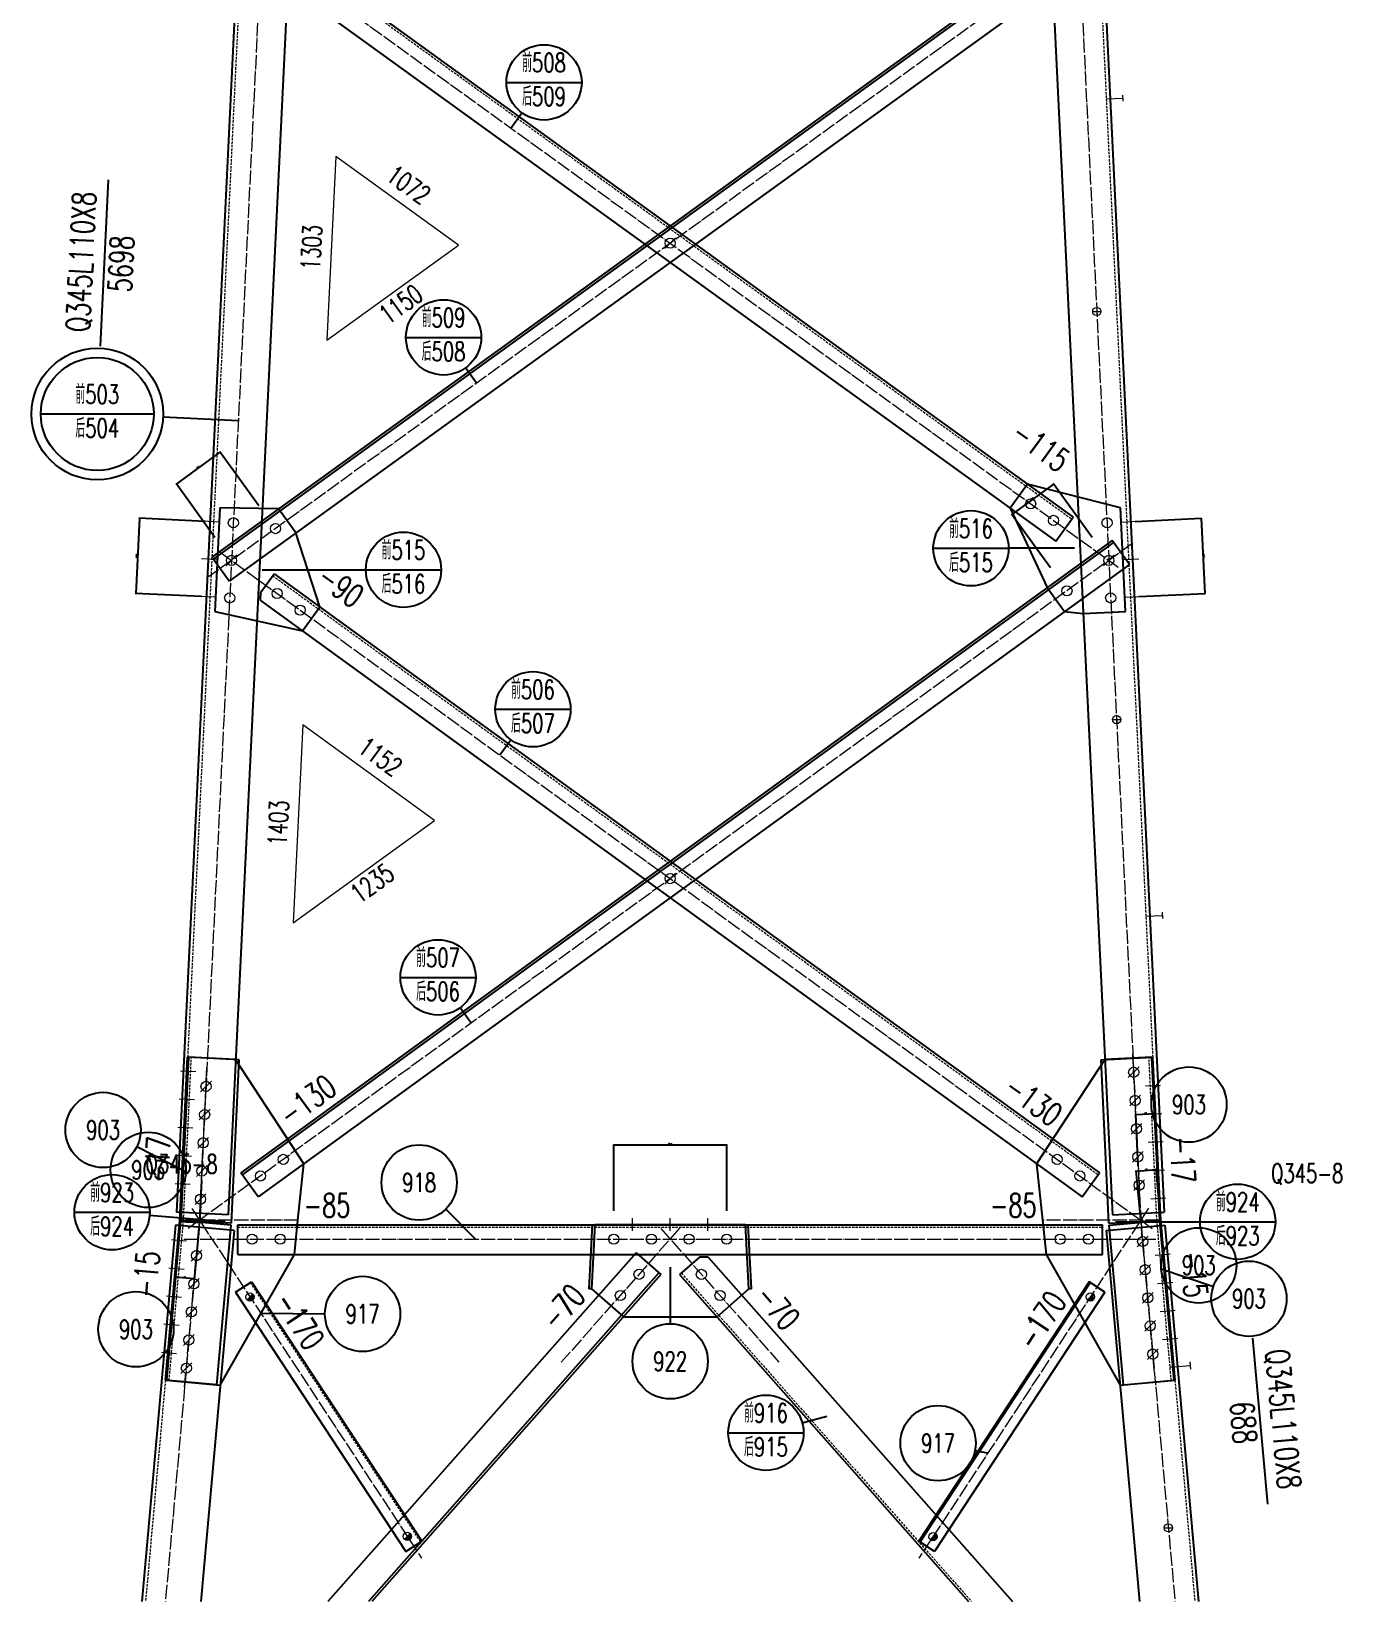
# Model space of a CAD drawing. Header units: millimetres. Extents: x -30246 to 2574, y -687 to 14024.
# Drawn here: x -25552 to -22768, y -290 to 3045 of the extents above; entities that cross this region are included whole.
import ezdxf
from ezdxf.enums import TextEntityAlignment as Align

# ---------------------------------------------------------------- set-up
doc = ezdxf.new("R2010")
doc.units = ezdxf.units.MM
doc.header["$LTSCALE"] = 20
doc.header["$PDMODE"] = 1
doc.linetypes.add('DASHDOT2X', pattern=[1.75, 1.5, -0.125, 0, -0.125])
doc.linetypes.add('HIDDEN', pattern=[0.375, 0.25, -0.125])
for name, color, linetype, lineweight in [('1', 7, 'Continuous', 25), ('10', 7, 'DASHDOT2X', 13), ('11', 1, 'Continuous', 13), ('2', 1, 'HIDDEN', 13), ('5', 7, 'Continuous', 13), ('6', 30, 'Continuous', 13), ('7', 3, 'DASHDOT2X', 13), ('8', 6, 'DASHDOT2X', 13)]:
    doc.layers.add(name, color=color, linetype=linetype, lineweight=lineweight)
doc.styles.get("Standard").update_dxf_attribs({"font": 'simplex', "width": 0.7, "bigfont": 'gbhzfs.shx'})
doc.dimstyles.new('dimStyle3', dxfattribs={"dimtxt": 2.5, "dimasz": 1, "dimexe": 1.25, "dimexo": 0, "dimgap": 0.63, "dimtad": 1, "dimzin": 0, "dimdsep": 46, "dimtxsty": 'standard', "dimblk": 'ARCHTICK', "dimblk1": 'ARCHTICK', "dimblk2": 'ARCHTICK', "dimcen": 0.09, "dimadec": 0, "dimazin": 0, "dimtfac": 1, "dimtdec": 1, "dimtmove": 2, "dimatfit": 3, "dimfxl": 0, "dimtolj": 1, "dimtzin": 0, "dimarcsym": 0})
doc.dimstyles.get("Standard").update_dxf_attribs({"dimtxt": 2.5, "dimasz": 1, "dimexe": 1.25, "dimexo": 0, "dimgap": 0.63, "dimtad": 1, "dimzin": 0, "dimdsep": 46, "dimtxsty": 'standard', "dimblk": 'ARCHTICK', "dimblk1": 'ARCHTICK', "dimblk2": 'ARCHTICK', "dimcen": 0.09, "dimadec": 0, "dimazin": 0, "dimtfac": 1, "dimtdec": 1, "dimtix": 1, "dimtmove": 2, "dimatfit": 3, "dimfxl": 0, "dimtolj": 1, "dimtzin": 0, "dimarcsym": 0})

# ---------------------------------------------------------------- blocks, each defined once
blk = doc.blocks.new('_ArchTick')
at = {"color": 0, "linetype": 'ByBlock', "const_width": 0.15}
blk.add_lwpolyline([(-0.5, -0.5), (0.5, 0.5)], dxfattribs=at)
blk = doc.blocks.new('*D2')
at = {"layer": '11', "color": 0, "lineweight": -2}
for p, q in [((-25232.8, 606.7), (-25237.2, 515.6)), ((-25190.8, 604.7), (-25195.2, 513.6)), ((-25195.1, 514.8), (-25237.1, 516.9))]:
    blk.add_line(p, q, dxfattribs=at)
at = {"layer": 'Defpoints', "color": 0}
for p in [(-25232.8, 606.7), (-25190.8, 604.7), (-25237.1, 516.9)]:
    blk.add_point(p, dxfattribs=at)
at = {"layer": '11', "color": 0, "lineweight": -2}
for p, rotation in [((-25237.1, 516.9), 177.2181035342468), ((-25195.1, 514.8), 357.2181035342469)]:
    blk.add_blockref('_ArchTick', p, dxfattribs=dict(at, rotation=rotation))
at = {"layer": '11', "color": 0, "insert": (-25216, 517.7), "char_height": 2.5, "attachment_point": 5, "rotation": 357.2181}
blk.add_mtext('\\A1;42', dxfattribs=at)
blk = doc.blocks.new('*D3')
at = {"layer": '11', "color": 0, "lineweight": -2}
for p, q in [((-25239.7, 488.8), (-25247.9, 397.9)), ((-25197.9, 485.1), (-25206, 394.2)), ((-25205.9, 395.4), (-25247.8, 399.2))]:
    blk.add_line(p, q, dxfattribs=at)
at = {"layer": 'Defpoints', "color": 0}
for p in [(-25239.7, 488.8), (-25197.9, 485.1), (-25247.8, 399.2)]:
    blk.add_point(p, dxfattribs=at)
at = {"layer": '11', "color": 0, "lineweight": -2}
for p, rotation in [((-25247.8, 399.2), 174.8809060231141), ((-25205.9, 395.4), 354.8809060231141)]:
    blk.add_blockref('_ArchTick', p, dxfattribs=dict(at, rotation=rotation))
at = {"layer": '11', "color": 0, "insert": (-25226.7, 399.2), "char_height": 2.5, "attachment_point": 5, "rotation": 354.8809}
blk.add_mtext('\\A1;42', dxfattribs=at)
blk = doc.blocks.new('*D9')
at = {"layer": '11', "color": 0, "lineweight": -2}
for p, q in [((-25232.8, 606.7), (-25237.2, 515.6)), ((-25190.8, 604.7), (-25195.2, 513.6)), ((-25195.1, 514.8), (-25237.1, 516.9))]:
    blk.add_line(p, q, dxfattribs=at)
at = {"layer": 'Defpoints', "color": 0}
for p in [(-25232.8, 606.7), (-25190.8, 604.7), (-25237.1, 516.9)]:
    blk.add_point(p, dxfattribs=at)
at = {"layer": '11', "color": 0, "lineweight": -2}
for p, rotation in [((-25237.1, 516.9), 177.2181035342468), ((-25195.1, 514.8), 357.2181035342469)]:
    blk.add_blockref('_ArchTick', p, dxfattribs=dict(at, rotation=rotation))
at = {"layer": '11', "color": 0, "insert": (-25216, 517.7), "char_height": 2.5, "attachment_point": 5, "rotation": 357.2181}
blk.add_mtext('\\A1;42', dxfattribs=at)
blk = doc.blocks.new('*D10')
at = {"layer": '11', "color": 0, "lineweight": -2}
for p, q in [((-25239.7, 488.8), (-25247.9, 397.9)), ((-25197.9, 485.1), (-25206, 394.2)), ((-25205.9, 395.4), (-25247.8, 399.2))]:
    blk.add_line(p, q, dxfattribs=at)
at = {"layer": 'Defpoints', "color": 0}
for p in [(-25239.7, 488.8), (-25197.9, 485.1), (-25247.8, 399.2)]:
    blk.add_point(p, dxfattribs=at)
at = {"layer": '11', "color": 0, "lineweight": -2}
for p, rotation in [((-25247.8, 399.2), 174.8809060231141), ((-25205.9, 395.4), 354.8809060231141)]:
    blk.add_blockref('_ArchTick', p, dxfattribs=dict(at, rotation=rotation))
at = {"layer": '11', "color": 0, "insert": (-25226.7, 399.2), "char_height": 2.5, "attachment_point": 5, "rotation": 354.8809}
blk.add_mtext('\\A1;42', dxfattribs=at)
blk = doc.blocks.new('NAIL_SIDE')
for p, q in [((0, 0), (4, 0)), ((4, 0.75), (4, -0.75))]:
    blk.add_line(p, q)
blk = doc.blocks.new('LS_SIDE')
blk.add_line((-1, 0), (2, 0))
blk = doc.blocks.new('M20X55')
blk.add_line((-1.06, -1.06), (1.06, 1.06))
blk.add_circle((0, 0), 1)
blk = doc.blocks.new('M20X45')
blk.add_circle((0, 0), 1)
blk = doc.blocks.new('M16X40')
blk.add_line((-0.71, -0.71), (0.71, 0.71))
blk.add_circle((0, 0), 1)
for radius in [0.8, 0.6, 0.4, 0.2]:
    blk.add_arc((0, 0), radius, 225, 45)
blk = doc.blocks.new('NAIL_FRONT')
for p, q in [((-1, 0), (1, 0)), ((0, 0), (0, -1))]:
    blk.add_line(p, q)
blk.add_circle((0, 0), 1)
blk = doc.blocks.new('*D53')
at = {"layer": '11', "color": 0, "lineweight": -2}
for p, q in [((-23206.6, 2004.7), (-23065.5, 2011.5)), ((-23066.7, 2011.5), (-23059, 1851.7)), ((-23198.8, 1844.9), (-23057.7, 1851.7))]:
    blk.add_line(p, q, dxfattribs=at)
at = {"layer": 'Defpoints', "color": 0}
for p in [(-23206.6, 2004.7), (-23198.8, 1844.9), (-23059, 1851.7)]:
    blk.add_point(p, dxfattribs=at)
at = {"layer": '11', "color": 0, "lineweight": -2}
for p, rotation in [((-23066.7, 2011.5), 92.77832398630339), ((-23059, 1851.7), 272.7783239863034)]:
    blk.add_blockref('_ArchTick', p, dxfattribs=dict(at, rotation=rotation))
at = {"layer": '11', "color": 0, "insert": (-23060.9, 1931.7), "char_height": 2.5, "attachment_point": 5, "rotation": 272.7783}
blk.add_mtext('\\A1;80×2', dxfattribs=at)
blk = doc.blocks.new('*D54')
at = {"layer": '11', "color": 0, "lineweight": -2}
for p, q in [((-23380, 2083.8), (-23469.1, 2019.2)), ((-23297.8, 1970.5), (-23380.8, 2084.8)), ((-23386.9, 1905.9), (-23469.8, 2020.2))]:
    blk.add_line(p, q, dxfattribs=at)
at = {"layer": 'Defpoints', "color": 0}
for p in [(-23469.1, 2019.2), (-23297.8, 1970.5), (-23386.9, 1905.9)]:
    blk.add_point(p, dxfattribs=at)
at = {"layer": '11', "color": 0, "lineweight": -2}
for p, rotation in [((-23380, 2083.8), 35.95692174699798), ((-23469.1, 2019.2), 215.956921746998)]:
    blk.add_blockref('_ArchTick', p, dxfattribs=dict(at, rotation=rotation))
at = {"layer": '11', "color": 0, "insert": (-23425.7, 2053), "char_height": 2.5, "attachment_point": 5, "rotation": 35.9569}
blk.add_mtext('\\A1;110', dxfattribs=at)
blk = doc.blocks.new('*D57')
at = {"layer": '11', "color": 0, "lineweight": -2}
for p, q in [((-24314.7, 540.1), (-24314.7, 681.3)), ((-24314.7, 680.1), (-24074.7, 680.1)), ((-24074.7, 540.1), (-24074.7, 681.3))]:
    blk.add_line(p, q, dxfattribs=at)
at = {"layer": 'Defpoints', "color": 0}
for p in [(-24074.7, 680.1), (-24314.7, 540.1), (-24074.7, 540.1)]:
    blk.add_point(p, dxfattribs=at)
at = {"layer": '11', "color": 0, "lineweight": -2, "rotation": 180}
blk.add_blockref('_ArchTick', (-24314.7, 680.1), dxfattribs=at)
at = {"layer": '11', "color": 0, "lineweight": -2}
blk.add_blockref('_ArchTick', (-24074.7, 680.1), dxfattribs=at)
at = {"layer": '11', "color": 0, "insert": (-24194.7, 682), "char_height": 2.5, "attachment_point": 5}
blk.add_mtext('\\A1;80×3', dxfattribs=at)
blk = doc.blocks.new('*D91')
at = {"layer": '11', "color": 0, "lineweight": -2}
for p, q in [((-25322.7, 2011.5), (-25330.5, 1851.7)), ((-25182.9, 2004.7), (-25324, 2011.5)), ((-25190.7, 1844.9), (-25331.7, 1851.7))]:
    blk.add_line(p, q, dxfattribs=at)
at = {"layer": 'Defpoints', "color": 0}
for p in [(-25182.9, 2004.7), (-25330.5, 1851.7), (-25190.7, 1844.9)]:
    blk.add_point(p, dxfattribs=at)
at = {"layer": '11', "color": 0, "lineweight": -2}
for p, rotation in [((-25322.7, 2011.5), 87.22167601369665), ((-25330.5, 1851.7), 267.2216760136966)]:
    blk.add_blockref('_ArchTick', p, dxfattribs=dict(at, rotation=rotation))
at = {"layer": '11', "color": 0, "insert": (-25328.6, 1931.7), "char_height": 2.5, "attachment_point": 5, "rotation": 87.2217}
blk.add_mtext('\\A1;80×2', dxfattribs=at)

msp = doc.modelspace()

# ---------------------------------------------------------------- linework, layer by layer
at = {"layer": '1'}
for p, q in [((-24967.92615, 6228.20586), (-25244.10393, 537.21492)), ((-24858.05545, 6222.87395), (-25134.23323, 531.88301)), ((-23531.39951, 6222.87395), (-23255.22174, 531.88301)), ((-23421.52881, 6228.20586), (-23145.35104, 537.21492)), ((-23319.02448, 3265.30791), (-25168.73534, 1928.63161)), ((-23316.09591, 3261.25532), (-25165.80678, 1924.57901)), ((-23282.12453, 3214.24526), (-25131.8354, 1877.56896)), ((-24973.16831, 3195.0223), (-23338.24477, 2013.56005)), ((-25001.96307, 3138.10251), (-23375.14471, 1962.4974)), ((-24542.80302, 2937.25166), (-24382.80302, 2937.25166)), ((-24533.08864, 2839.98947), (-24509.6601, 2872.4102)), ((-25405.13526, 2376.589), (-25387.97621, 2730.17289)), ((-24756.26251, 2395.55257), (-24596.26251, 2395.55257)), ((-24605.9769, 2298.29039), (-24629.40544, 2330.71112)), ((-25532.11521, 2232.75827), (-25292.11521, 2232.75827)), ((-25112.46785, 2218.2167), (-25272.27978, 2225.9722)), ((-23435.50695, 2083.84566), (-23472.4069, 2032.78302)), ((-23237.97375, 2033.21232), (-23435.50695, 2083.84566)), ((-25151.48122, 2033.21232), (-25162.14504, 1813.47092)), ((-25026.87397, 2031.1469), (-25151.48122, 2033.21232)), ((-24989.97388, 1980.08406), (-25026.87397, 2031.1469)), ((-23472.4069, 2032.78302), (-23393.539, 1863.95476)), ((-23375.14471, 1962.4974), (-23338.24477, 2013.56005)), ((-23227.30993, 1813.47092), (-23237.97375, 2033.21232)), ((-24939.24677, 1822.86408), (-24989.97388, 1980.08406)), ((-23255.93213, 1963.78682), (-25107.24686, 620.85205)), ((-23252.99625, 1959.73953), (-25104.31098, 616.80476)), ((-23635.62016, 1947.43649), (-23475.62016, 1947.43649)), ((-23335.62016, 1947.43649), (-23475.62016, 1947.43649)), ((-23218.94, 1912.79093), (-23255.93213, 1963.78682)), ((-25131.8354, 1877.56896), (-25168.73534, 1928.63161)), ((-23218.94, 1912.79093), (-25070.25473, 569.85617)), ((-25061.49609, 1901.92712), (-24841.49609, 1901.92712)), ((-24841.49609, 1901.92712), (-24681.49609, 1901.92712)), ((-25064.5663, 1854.47129), (-25036.38181, 1893.32531)), ((-25036.38181, 1893.32531), (-23282.20018, 620.85165)), ((-25065.27936, 1836.45764), (-25064.5663, 1854.47129)), ((-25065.27936, 1836.45764), (-23319.19232, 569.85575)), ((-23393.539, 1863.95476), (-23356.53654, 1812.94463)), ((-25162.14504, 1813.47092), (-24976.23891, 1771.86819)), ((-24976.23891, 1771.86819), (-24939.24677, 1822.86408)), ((-23356.53654, 1812.94463), (-23317.20414, 1809.10845)), ((-23317.20414, 1809.10845), (-23227.30993, 1813.47092)), ((-24566.42192, 1605.57286), (-24406.42192, 1605.57286)), ((-24556.88314, 1508.43781), (-24533.39606, 1540.81616)), ((-24768.07259, 1036.1045), (-24608.07259, 1036.1045)), ((-24617.61133, 938.9695), (-24641.09842, 971.34783)), ((-25236.99449, 519.52266), (-25220.13728, 866.4402)), ((-25236.99449, 519.52266), (-25220.13728, 866.4402)), ((-25218.11996, 866.3423), (-25234.91619, 520.2349)), ((-25110.26692, 861.10144), (-25220.13728, 866.4402)), ((-25110.26692, 861.10144), (-25220.13728, 866.4402)), ((-25118.23751, 861.49511), (-25218.11996, 866.3423)), ((-25127.12414, 514.1839), (-25110.26692, 861.10144)), ((-25127.12414, 514.1839), (-25110.26692, 861.10144)), ((-24973.12761, 640.31697), (-25118.23751, 861.49511)), ((-23271.21746, 861.49511), (-23416.32736, 640.31697)), ((-23279.18804, 861.10144), (-23169.31769, 866.4402)), ((-23279.18804, 861.10144), (-23169.31769, 866.4402)), ((-23262.33083, 514.1839), (-23279.18804, 861.10144)), ((-23262.33083, 514.1839), (-23279.18804, 861.10144)), ((-23171.33501, 866.3423), (-23271.21746, 861.49511)), ((-23154.53878, 520.2349), (-23171.33501, 866.3423)), ((-23152.46048, 519.52266), (-23169.31769, 866.4402)), ((-23152.46048, 519.52266), (-23169.31769, 866.4402)), ((-25223.94675, 623.20965), (-25328.41005, 675.85064)), ((-24985.68135, 520.2349), (-24973.12761, 640.31697)), ((-23416.32736, 640.31697), (-23403.77362, 520.2349)), ((-25070.25473, 569.85617), (-25107.24686, 620.85205)), ((-23319.19232, 569.85575), (-23282.20018, 620.85165)), ((-25460.70063, 537.06558), (-25300.70063, 537.06558)), ((-25134.23323, 531.88301), (-25244.10393, 537.21492)), ((-24608.16169, 480.26886), (-24671.59314, 543.70032)), ((-23255.22174, 531.88301), (-23145.35104, 537.21492)), ((-25245.86701, 509.76768), (-25317.61004, -289.91947)), ((-25140.70063, 517.06558), (-25300.97697, 530.42194)), ((-25267.42504, 180.32705), (-25236.99449, 519.52266)), ((-25267.42504, 180.32705), (-25236.99449, 519.52266)), ((-25234.94963, 519.54585), (-25265.36926, 180.18381)), ((-25121.36619, 498.61719), (-25245.86701, 509.76768)), ((-25127.12414, 514.1839), (-25236.99449, 519.52266)), ((-25127.43378, 509.70782), (-25236.99449, 519.52266)), ((-25127.12414, 514.1839), (-25236.99449, 519.52266)), ((-25127.43378, 509.70782), (-25236.99449, 519.52266)), ((-25234.91619, 520.2349), (-25234.94963, 519.54585)), ((-25157.86433, 170.51222), (-25127.43378, 509.70782)), ((-25157.86433, 170.51222), (-25127.43378, 509.70782)), ((-25113.31299, 510.24339), (-23276.14198, 510.24339)), ((-25113.31299, 447.29688), (-25113.31299, 510.24339)), ((-24993.31299, 447.2349), (-24985.68135, 520.2349)), ((-24360.71955, 510.55154), (-24367.7103, 374.6164)), ((-24354.72748, 510.24339), (-24361.71823, 374.30824)), ((-24360.71955, 510.55154), (-24354.72748, 510.24339)), ((-24034.72748, 510.24339), (-24354.72748, 510.24339)), ((-24034.72748, 510.24339), (-24028.73539, 510.55099)), ((-24027.75006, 374.32332), (-24034.72748, 510.24339)), ((-24021.75797, 374.63092), (-24028.73539, 510.55099)), ((-23403.77362, 520.2349), (-23396.14198, 447.2349)), ((-23276.14198, 447.29688), (-23276.14198, 510.24339)), ((-23268.08878, 498.61719), (-23143.58796, 509.76768)), ((-23262.33083, 514.1839), (-23152.46048, 519.52266)), ((-23262.33083, 514.1839), (-23152.46048, 519.52266)), ((-23262.02119, 509.70782), (-23152.46048, 519.52266)), ((-23262.02119, 509.70782), (-23152.46048, 519.52266)), ((-23231.59064, 170.51222), (-23262.02119, 509.70782)), ((-23231.59064, 170.51222), (-23262.02119, 509.70782)), ((-23248.75433, 517.06558), (-23068.75433, 517.06558)), ((-23154.50534, 519.54585), (-23154.53878, 520.2349)), ((-23124.08571, 180.18381), (-23154.50534, 519.54585)), ((-23122.02993, 180.32705), (-23152.46048, 519.52266)), ((-23122.02993, 180.32705), (-23152.46048, 519.52266)), ((-23143.58796, 509.76768), (-23071.84493, -289.91947)), ((-23068.75433, 517.06558), (-22908.75433, 517.06558)), ((-25121.36619, 498.61719), (-25192.10886, -289.91947)), ((-23268.08878, 498.61719), (-23197.34611, -289.91947)), ((-25150.8285, 169.91664), (-24993.31299, 447.2349)), ((-25113.31299, 447.29688), (-23276.14198, 447.29688)), ((-24267.29313, 451.22836), (-24922.154, -289.91947)), ((-24267.29313, 451.22836), (-24214.81681, 404.94021)), ((-24132.65672, 441.71487), (-24174.63741, 404.67502)), ((-24114.21961, 441.98445), (-24132.65672, 441.71487)), ((-24114.21961, 441.98445), (-23467.66915, -289.91947)), ((-23396.14198, 447.2349), (-23238.62647, 169.91664)), ((-24218.56512, 408.2465), (-24835.44823, -289.91947)), ((-24214.81681, 404.94021), (-24828.77855, -289.91947)), ((-24194.73367, 420.44377), (-24194.73367, 300.44377)), ((-24174.63741, 404.67502), (-23561.04541, -289.91947)), ((-23151.29937, 417.05017), (-23040.58673, 379.2829)), ((-25118.16519, 367.32498), (-25084.72567, 389.25934)), ((-25118.16519, 367.32498), (-24756.22929, -183.41514)), ((-25084.72567, 389.25934), (-24722.78978, -161.48079)), ((-24361.71823, 374.30824), (-24367.7103, 374.6164)), ((-24361.71823, 374.30824), (-24294.24867, 314.79491)), ((-24095.21962, 314.80998), (-24027.75006, 374.32332)), ((-24021.75797, 374.63092), (-24027.75006, 374.32332)), ((-23304.78447, 389.34186), (-23666.66465, -161.88927)), ((-23302.27649, 387.69691), (-23664.15668, -163.53422)), ((-23271.34486, 367.40919), (-23633.22504, -183.82194)), ((-23271.34486, 367.40919), (-23304.78447, 389.34186)), ((-25064.74672, 322.44953), (-24928.4166, 321.5503)), ((-24294.24867, 314.79491), (-24095.21962, 314.80998)), ((-22957.36517, 269.7901), (-22925.73351, -82.79385)), ((-25157.86433, 170.51222), (-25267.42504, 180.32705)), ((-25157.86433, 170.51222), (-25267.42504, 180.32705)), ((-25265.36926, 180.18381), (-25150.8285, 169.91664)), ((-23238.62647, 169.91664), (-23124.08571, 180.18381)), ((-23231.59064, 170.51222), (-23122.02993, 180.32705)), ((-23231.59064, 170.51222), (-23122.02993, 180.32705)), ((-23861.61297, 103.1787), (-23913.95785, 89.25889)), ((-24071.2709, 68.69941), (-23911.2709, 68.69941)), ((-23519.9817, 25.10972), (-23547.13046, 30.62494)), ((-24756.22929, -183.41514), (-24722.78978, -161.48079)), ((-23633.22504, -183.82194), (-23666.66465, -161.88927))]:
    msp.add_line(p, q, dxfattribs=at)
for centre, radius in [((-24462.80302, 2937.25166), 80), ((-24676.26251, 2395.55257), 80), ((-25412.11521, 2232.75827), 140), ((-25412.11521, 2232.75827), 120), ((-23555.62016, 1947.43649), 80), ((-24761.49609, 1901.92712), 80), ((-24486.42192, 1605.57286), 80), ((-24688.07259, 1036.1045), 80), ((-23092.34538, 765.85939), 80), ((-23092.34538, 765.85939), 80), ((-25399.8519, 711.85151), 80), ((-25303.85248, 627.09238), 80), ((-24728.16169, 600.26886), 80), ((-25380.70063, 537.06558), 80), ((-22988.75433, 517.06558), 80), ((-23071.61938, 424.19857), 80), ((-24848.41834, 321.02264), 80), ((-22964.87099, 353.45408), 80), ((-25330.00781, 288.52033), 80), ((-25330.00781, 288.52033), 80), ((-24194.73367, 220.44377), 80), ((-23991.2709, 68.69941), 80), ((-23625.52909, 46.55149), 80)]:
    msp.add_circle(centre, radius, dxfattribs=at)
at = {"layer": '10'}
for p, q in [((-23195.04544, 529.79791), (-23211.78972, 874.39134)), ((-23195.04544, 529.79791), (-23211.78972, 874.39134)), ((-25195.86362, 499.83318), (-25179.11934, 844.4266)), ((-25195.86362, 499.83318), (-25179.11934, 844.4266)), ((-23165.70738, 196.43154), (-23196.96131, 544.80499)), ((-23165.70738, 196.43154), (-23196.96131, 544.80499)), ((-25226.4248, 166.58869), (-25195.17087, 514.96214)), ((-25226.4248, 166.58869), (-25195.17087, 514.96214))]:
    msp.add_line(p, q, dxfattribs=at)
at = {"layer": '2'}
for p, q in [((-24959.93556, 6227.81808), (-25236.11334, 536.82714)), ((-23429.51941, 6227.81808), (-23153.34163, 536.82714)), ((-24976.09687, 3190.96971), (-23341.17333, 2009.50746)), ((-25039.31769, 1889.27801), (-23285.13606, 616.80436)), ((-25229.00392, 519.13439), (-25212.14671, 866.05192)), ((-25229.00392, 519.13439), (-25212.14671, 866.05192)), ((-23160.45105, 519.13439), (-23177.30826, 866.05192)), ((-23160.45105, 519.13439), (-23177.30826, 866.05192)), ((-25237.89896, 509.05405), (-25309.57796, -289.91947)), ((-25259.45699, 179.61325), (-25229.02644, 518.80885)), ((-25259.45699, 179.61325), (-25229.02644, 518.80885)), ((-25113.31299, 505.24763), (-23276.14198, 505.24763)), ((-23129.99798, 179.61325), (-23160.42853, 518.80885)), ((-23129.99798, 179.61325), (-23160.42853, 518.80885)), ((-23151.55601, 509.05405), (-23079.87701, -289.91947)), ((-24170.88914, 407.98215), (-23554.37568, -289.91947)), ((-25087.23363, 387.61426), (-24725.29774, -163.12586))]:
    msp.add_line(p, q, dxfattribs=at)
at = {"layer": '6'}
for points in [[(-24905.51507, 2779.86895), (-24924.46368, 2389.4089), (-24644.82741, 2591.48544)], [(-24695.57091, 1369.3672), (-24975.20816, 1572.21452), (-24995.61145, 1151.77895)]]:
    msp.add_lwpolyline(points, close=True, dxfattribs=at)
at = {"layer": '7'}
for p, q in [((-24916.53077, 6255.747), (-25196.44088, 487.84657)), ((-23472.9242, 6255.747), (-23193.01408, 487.84657)), ((-23277.13753, 3258.56376), (-25175.47949, 1886.74466)), ((-25088.0019, 3240.99236), (-23238.29103, 1904.31606)), ((-23214.03309, 1957.11837), (-25219.14486, 502.61998)), ((-25151.13216, 1939.50277), (-23170.30209, 502.61959)), ((-25192.04909, 550.08973), (-25267.40957, -289.91947)), ((-25211.18902, 545.28362), (-24723.048, -197.49668)), ((-23178.32575, 545.53445), (-23666.40568, -197.92944)), ((-23197.40588, 550.08973), (-23122.0454, -289.91947)), ((-24174.87285, 502.98681), (-24426.13818, 218.61381)), ((-24214.58234, 502.74483), (-23963.58622, 218.61381)), ((-25228.31299, 480.26886), (-23161.14198, 480.26886))]:
    msp.add_line(p, q, dxfattribs=at)
at = {"layer": '8'}
for p, q in [((-24985.68135, 520.2349), (-25234.91619, 520.2349)), ((-23154.53878, 520.2349), (-23403.77362, 520.2349))]:
    msp.add_line(p, q, dxfattribs=at)

# ---------------------------------------------------------------- block references
at = {"layer": '5'}
for name, p, xscale, yscale, zscale, rotation in [('NAIL_SIDE', (-23268.0078, 2902.04926), 8.750000000000005, 8.75, 8.75, 2.778323986308021), ('LS_SIDE', (-25165.03656, 2003.83484), 10.75, 10.75000000000003, 10.75, 177.2216760136922), ('LS_SIDE', (-23224.41841, 2003.83484), 10.75, 10.75000000000003, 10.75, 2.778323986307838), ('LS_SIDE', (-25168.91432, 1923.92888), 10.75, 10.75000000000003, 10.75, 177.2216760136922), ('LS_SIDE', (-23220.54065, 1923.92888), 10.75, 10.75000000000003, 10.75, 2.778323986307838), ('LS_SIDE', (-25172.79207, 1844.02291), 10.75, 10.75000000000003, 10.75, 177.2216760136922), ('LS_SIDE', (-23216.6629, 1844.02291), 10.75, 10.75000000000003, 10.75, 2.778323986307838), ('NAIL_SIDE', (-23183.76364, 1166.0922), 8.750000000000005, 8.75, 8.75, 2.778323986308021), ('LS_SIDE', (-25213.69648, 836.09232), 10.75, 10.75000000000003, 10.75, 177.2216760136922), ('LS_SIDE', (-23174.30433, 806.12759), 10.75, 10.75000000000003, 10.75, 2.778323986307838), ('LS_SIDE', (-25216.60479, 776.16285), 10.75, 10.75000000000003, 10.75, 177.2216760136922), ('LS_SIDE', (-23171.39602, 746.19812), 10.75, 10.75000000000003, 10.75, 2.778323986307838), ('LS_SIDE', (-25219.51311, 716.23338), 10.75, 10.75000000000003, 10.75, 177.2216760136922), ('LS_SIDE', (-23168.4877, 686.26864), 10.75, 10.75000000000003, 10.75, 2.778323986307838), ('LS_SIDE', (-25222.42142, 656.30391), 10.75, 10.75000000000003, 10.75, 177.2216760136922), ('LS_SIDE', (-23165.57939, 626.33917), 10.75, 10.75000000000003, 10.75, 2.778323986307838), ('LS_SIDE', (-25225.32974, 596.37443), 10.75, 10.75000000000003, 10.75, 177.2216760136922), ('LS_SIDE', (-23162.67107, 566.4097), 10.75, 10.75000000000003, 10.75, 2.778323986307838), ('LS_SIDE', (-24274.72748, 506.70515), 8.75, 8.75, 8.75, 90), ('LS_SIDE', (-24194.72748, 506.70515), 8.75, 8.75, 8.75, 90), ('LS_SIDE', (-24114.72748, 506.70515), 8.75, 8.75, 8.75, 90), ('LS_SIDE', (-25233.00995, 476.45632), 10.75000000000001, 10.75000000000003, 10.75, 174.8632623317815), ('LS_SIDE', (-23153.76662, 446.60149), 10.75, 10.75000000000003, 10.75, 5.136737668218442), ('LS_SIDE', (-25238.36674, 416.74666), 10.75000000000001, 10.75000000000003, 10.75, 174.8632623317815), ('LS_SIDE', (-23148.40984, 386.89183), 10.75, 10.75000000000003, 10.75, 5.136737668218442), ('LS_SIDE', (-25243.72352, 357.037), 10.75000000000001, 10.75000000000003, 10.75, 174.8632623317815), ('LS_SIDE', (-23143.05305, 327.18217), 10.75, 10.75000000000003, 10.75, 5.136737668218442), ('LS_SIDE', (-25249.08031, 297.32734), 10.75000000000001, 10.75000000000003, 10.75, 174.8632623317815), ('LS_SIDE', (-23137.69627, 267.47252), 10.75, 10.75000000000003, 10.75, 5.136737668218442), ('LS_SIDE', (-25254.43709, 237.61769), 10.75000000000001, 10.75000000000003, 10.75, 174.8632623317815), ('NAIL_SIDE', (-23132.33949, 207.76286), 10.75, 10.75000000000003, 10.75, 5.136737668218442)]:
    msp.add_blockref(name, p, dxfattribs=dict(at, xscale=xscale, yscale=yscale, zscale=zscale, rotation=rotation))
for name, p, xscale, yscale, zscale in [('M20X55', (-24194.72748, 2595.47594), 10.75, 10.75000000000003, 10.75), ('NAIL_FRONT', (-23288.26099, 2450.53682), 8.75, 8.75, 8.75), ('M20X45', (-23428.76281, 2041.95871), 10.75, 10.75000000000003, 10.75), ('M20X45', (-25122.97102, 2001.79344), 10.75, 10.75000000000003, 10.75), ('M20X45', (-23380.13171, 2006.81591), 10.75, 10.75000000000003, 10.75), ('M20X45', (-23266.48395, 2001.79344), 10.75, 10.75000000000003, 10.75), ('M20X45', (-25033.63075, 1989.25032), 10.75, 10.75000000000003, 10.75), ('M20X55', (-25126.84877, 1921.88748), 10.75, 10.75000000000003, 10.75), ('M20X55', (-23262.6062, 1921.88748), 10.75, 10.75000000000003, 10.75), ('M20X45', (-23351.6521, 1857.29408), 10.75, 10.75000000000003, 10.75), ('M20X45', (-25130.72652, 1841.98152), 10.75, 10.75000000000003, 10.75), ('M20X45', (-25029.71335, 1851.42624), 10.75, 10.75000000000003, 10.75), ('M20X45', (-23258.72845, 1841.98152), 10.75, 10.75000000000003, 10.75), ('M20X45', (-24981.14583, 1816.19563), 10.75, 10.75000000000003, 10.75), ('NAIL_FRONT', (-23246.18738, 1583.55711), 8.75, 8.75, 8.75), ('M20X55', (-24194.71401, 1245.73378), 10.75, 10.75000000000003, 10.75), ('M20X55', (-23209.83308, 834.43872), 10.75, 10.75000000000003, 10.75), ('M20X55', (-25181.07604, 804.47398), 10.75, 10.75000000000003, 10.75), ('M20X55', (-23206.92477, 774.50925), 10.75, 10.75000000000003, 10.75), ('M20X55', (-25183.98436, 744.54451), 10.75, 10.75000000000003, 10.75), ('M20X55', (-23204.01645, 714.57978), 10.75, 10.75000000000003, 10.75), ('M20X55', (-25186.89267, 684.61504), 10.75, 10.75000000000003, 10.75), ('M20X55', (-25189.80099, 624.68557), 10.75, 10.75000000000003, 10.75), ('M20X45', (-25016.7882, 649.4138), 10.75, 10.75000000000003, 10.75), ('M20X45', (-23372.66676, 649.4138), 10.75, 10.75000000000003, 10.75), ('M20X55', (-23201.10814, 654.6503), 10.75, 10.75000000000003, 10.75), ('M20X45', (-25065.35573, 614.18319), 10.75, 10.75000000000003, 10.75), ('M20X45', (-23324.09924, 614.18319), 10.75, 10.75000000000003, 10.75), ('M20X55', (-23198.19983, 594.72083), 10.75, 10.75000000000003, 10.75), ('M20X55', (-25192.7093, 564.75609), 10.75, 10.75000000000003, 10.75), ('M20X45', (-25083.31299, 480.06287), 10.75, 10.75000000000003, 10.75), ('M20X45', (-25023.31299, 480.06287), 10.75, 10.75000000000003, 10.75), ('M20X45', (-24314.72748, 480.06287), 10.75, 10.75000000000003, 10.75), ('M20X45', (-24234.72748, 480.06287), 10.75, 10.75000000000003, 10.75), ('M20X45', (-24154.72748, 480.06287), 10.75, 10.75000000000003, 10.75), ('M20X45', (-24074.72748, 480.06287), 10.75, 10.75000000000003, 10.75), ('M20X45', (-23366.14198, 480.06287), 10.75, 10.75000000000003, 10.75), ('M20X45', (-23306.14198, 480.06287), 10.75, 10.75000000000003, 10.75), ('M20X55', (-23190.7099, 474.79348), 10.75, 10.75000000000003, 10.75), ('M20X55', (-25201.42346, 444.93865), 10.75, 10.75000000000003, 10.75), ('M20X45', (-24260.90918, 405.35216), 10.75, 10.75000000000003, 10.75), ('M20X45', (-24128.54537, 405.16034), 10.75, 10.75000000000003, 10.75), ('M20X55', (-23185.35311, 415.08382), 10.75, 10.75000000000003, 10.75), ('M20X55', (-25206.78025, 385.22899), 10.75, 10.75000000000003, 10.75), ('M20X45', (-24300.61821, 360.40214), 10.75, 10.75000000000003, 10.75), ('M20X45', (-24088.83609, 360.21883), 10.75, 10.75000000000003, 10.75), ('M20X55', (-25212.13703, 325.51933), 10.75, 10.75000000000003, 10.75), ('M16X40', (-25087.72979, 357.28196), 8.75, 8.75, 8.75), ('M16X40', (-23301.72518, 357.28196), 8.75, 8.75, 8.75), ('M20X55', (-23179.99633, 355.37416), 10.75, 10.75000000000003, 10.75), ('M20X55', (-23174.63954, 295.66451), 10.75, 10.75000000000003, 10.75), ('M20X55', (-25217.49382, 265.80968), 10.75, 10.75000000000003, 10.75), ('M20X55', (-23169.28276, 235.95485), 10.75, 10.75000000000003, 10.75), ('M20X55', (-25222.8506, 206.10002), 10.75, 10.75000000000003, 10.75), ('NAIL_FRONT', (-23136.13287, -133.22237), 8.75, 8.75, 8.75), ('M16X40', (-24753.21355, -151.38496), 8.75, 8.75, 8.75), ('M16X40', (-23636.22748, -152.13514), 8.75, 8.75, 8.75)]:
    msp.add_blockref(name, p, dxfattribs=dict(at, xscale=xscale, yscale=yscale, zscale=zscale))

# ---------------------------------------------------------------- texts
at = {"layer": '1', "width": 0.7}
for s, p in [('前508', (-24462.80302, 2947.25166)), ('前509', (-24676.26251, 2405.55257)), ('前503', (-25412.11521, 2242.75827)), ('前516', (-23555.62016, 1957.43649)), ('前515', (-24761.49609, 1911.92712)), ('前506', (-24486.42192, 1615.57286)), ('前507', (-24688.07259, 1046.1045)), ('前923', (-25380.70063, 547.06558)), ('前924', (-22988.75433, 527.06558)), ('前916', (-23991.2709, 78.69941))]:
    msp.add_text(s, height=40, dxfattribs=at).set_placement(p, align=Align.BOTTOM_CENTER)
for s, p in [('后509', (-24462.80302, 2927.25166)), ('后508', (-24676.26251, 2385.55257)), ('后504', (-25412.11521, 2222.75827)), ('后515', (-23555.62016, 1937.43649)), ('后516', (-24761.49609, 1891.92712)), ('后507', (-24486.42192, 1595.57286)), ('后506', (-24688.07259, 1026.1045)), ('后924', (-25380.70063, 527.06558)), ('后923', (-22988.75433, 507.06558)), ('后915', (-23991.2709, 58.69941))]:
    msp.add_text(s, height=40, dxfattribs=at).set_placement(p, align=Align.TOP_CENTER)
for rotation, p in [(87.22167601, (-25406.54398, 2553.86567)), (275.12650173, (-22931.58934, 94.39168))]:
    msp.add_text('Q345L110X8', height=50, rotation=rotation, dxfattribs=at).set_placement(p, align=Align.BOTTOM_CENTER)
for s, rotation, p in [('5698', 87.22167601, (-25386.56749, 2552.89623)), ('688', 275.12650173, (-22951.50934, 92.60458))]:
    msp.add_text(s, height=50, rotation=rotation, dxfattribs=at).set_placement(p, align=Align.TOP_CENTER)
for s, rotation, p in [('-115', 324.14659357, (-23355.35058, 2126.47436)), ('-130', 324.0430763, (-23371.15655, 736.64894)), ('-17', 272.77832399, (-23103.31224, 599.32562)), ('-15', 84.87349827, (-25303.52135, 454.66863)), ('-70', 48.53693832, (-24389.98945, 372.79523)), ('-170', 56.71532261, (-23371.17081, 361.11433))]:
    msp.add_text(s, height=50, rotation=rotation, dxfattribs=at).set_placement(p, align=Align.MIDDLE_RIGHT)
for s, rotation, p in [('-90', 324.0430763, (-24935.51374, 1896.13287)), ('-130', 35.95694999, (-25018.29051, 736.64942)), ('-17', 87.22167601, (-25286.14272, 599.32562)), ('-15', 275.12650173, (-23085.93362, 454.66863)), ('-170', 303.3121534, (-25018.25555, 360.95599)), ('-70', 311.45678716, (-23999.48, 372.52969))]:
    msp.add_text(s, height=50, rotation=rotation, dxfattribs=at).set_placement(p, align=Align.MIDDLE_LEFT)
for s, p in [('903', (-23092.34538, 765.85939)), ('903', (-23092.34538, 765.85939)), ('903', (-25399.8519, 711.85151)), ('903', (-25303.85248, 627.09238)), ('918', (-24728.16169, 600.26886)), ('903', (-23071.61938, 424.19857)), ('903', (-22964.87099, 353.45408)), ('917', (-24848.41834, 321.02264)), ('903', (-25330.00781, 288.52033)), ('903', (-25330.00781, 288.52033)), ('922', (-24194.73367, 220.44377)), ('917', (-23625.52909, 46.55149))]:
    msp.add_text(s, height=40, dxfattribs=at).set_placement(p, align=Align.MIDDLE_CENTER)
for p in [(-25309.98996, 607.77626), (-22918.04366, 587.77626)]:
    msp.add_text('Q345-8', height=40, dxfattribs=at).set_placement(p, align=Align.BOTTOM_LEFT)
msp.add_text('-85', height=50, dxfattribs=at).set_placement((-24973.31299, 551.76886), align=Align.MIDDLE_LEFT)
msp.add_text('-85', height=50, dxfattribs=at).set_placement((-23416.14198, 551.76886), align=Align.MIDDLE_RIGHT)
at = {"layer": '6', "width": 0.7}
for s, rotation, p in [('1072', 324.14659357, (-24769.3141, 2693.78238)), ('1303', 87.22167601, (-24924.97762, 2585.12364)), ('1152', 324.0430763, (-24829.51776, 1478.88545)), ('1403', 87.22167601, (-24995.39805, 1362.48145))]:
    msp.add_text(s, height=40, rotation=rotation, dxfattribs=at).set_placement(p, align=Align.BOTTOM_CENTER)
for s, rotation, p in [('1150', 35.85340643, (-24778.78841, 2482.34199)), ('1235', 35.94947804, (-24839.72046, 1252.47773))]:
    msp.add_text(s, height=40, rotation=rotation, dxfattribs=at).set_placement(p, align=Align.TOP_CENTER)

# ---------------------------------------------------------------- dimensions: what is measured, and where the dimension line sits
at = {"layer": '11'}
msp.add_linear_dim(base=(-25150.77311, 2151.3542), p1=(-25161.99148, 1970.51864), p2=(-25068.77346, 2037.88149), angle=35.85328951, text='115', dimstyle='standard', dxfattribs=at).render()
for base, p1, p2, angle, text, picture, middle in [((-23469.08746, 2019.18582), (-23297.83681, 1970.455), (-23386.88271, 1905.8616), 35.95692175, '110', '*D54', (-23425.6684, 2053.0043)), ((-25330.49143, 1851.6759), (-25182.90049, 2004.70176), (-25190.656, 1844.88983), 87.22167601, '80×2', '*D91', (-25328.55718, 1931.67618)), ((-23058.96354, 1851.6759), (-23206.55448, 2004.70176), (-23198.79897, 1844.88983), 272.77832399, '80×2', '*D53', (-23060.89779, 1931.67618))]:
    dim = msp.add_linear_dim(base=base, p1=p1, p2=p2, angle=angle, text=text, dimstyle='standard', dxfattribs=at)
    dim.commit()
    dim.dimension.update_dxf_attribs({"geometry": picture, "text_midpoint": middle})
for p1, p2, distance in [((-23200.14153, 634.67417), (-23158.15499, 636.71436), 110), ((-23200.14153, 634.67417), (-23158.15499, 636.71436), 110), ((-23194.27991, 514.91661), (-23152.38504, 518.68178), 109.99158), ((-23194.27991, 514.91661), (-23152.38504, 518.68178), 109.99158)]:
    msp.add_aligned_dim(p1=p1, p2=p2, distance=distance, text='42', dimstyle='dimStyle3', override={"dimtxt": 2.5}, dxfattribs=at).render()
dim = msp.add_linear_dim(base=(-24074.72748, 680.06287), p1=(-24314.72748, 540.06287), p2=(-24074.72748, 540.06287), text='80×3', dimstyle='standard', dxfattribs=at)
dim.commit()
dim.dimension.update_dxf_attribs({"geometry": '*D57', "text_midpoint": (-24194.72748, 682.00866)})
for p1, p2, distance, picture, middle in [((-25190.76753, 604.70944), (-25232.756, 606.74972), 90, '*D2', (-25216.0386, 517.71342)), ((-25190.76753, 604.70944), (-25232.756, 606.74972), 90, '*D9', (-25216.0386, 517.71342)), ((-25197.85228, 485.07376), (-25239.74832, 488.82695), 90.00842, '*D3', (-25226.66366, 399.17344)), ((-25197.85228, 485.07376), (-25239.74832, 488.82695), 90.00842, '*D10', (-25226.66366, 399.17344))]:
    dim = msp.add_aligned_dim(p1=p1, p2=p2, distance=distance, text='42', dimstyle='dimStyle3', override={"dimtxt": 2.5}, dxfattribs=at)
    dim.commit()
    dim.dimension.update_dxf_attribs({"geometry": picture, "text_midpoint": middle})

doc.saveas('drawing.dxf')
